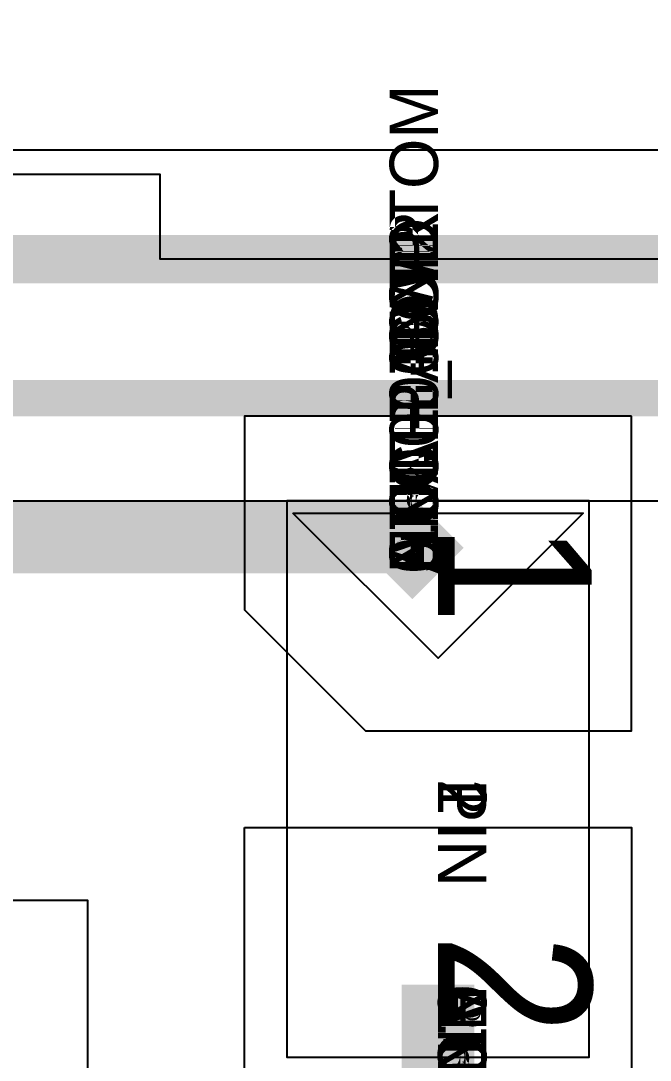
# Model space of a CAD drawing. Extents: x 0 to 323, y 0 to 320.
# Drawn here: x 77.774 to 80.378, y 84.338 to 88.635 of the extents above; entities that cross this region are included whole.
import ezdxf
from ezdxf.enums import TextEntityAlignment as Align

# ---------------------------------------------------------------- set-up
doc = ezdxf.new("R2010")
doc.units = 0
doc.header["$MEASUREMENT"] = 0
doc.layers.get('0').update_dxf_attribs({"linetype": 'CONTINUOUS'})
for name, color, linetype in [('ETCH_BOTTOM', 7, 'CONTINUOUS'), ('ETCH_TOP', 2, 'CONTINUOUS'), ('PACKAGE_GEOMETRY_ASSEMBLY_TOP', 11, 'CONTINUOUS'), ('PACKAGE_GEOMETRY_PIN_NUMBER', 9, 'CONTINUOUS')]:
    doc.layers.add(name, color=color, linetype=linetype)

# ---------------------------------------------------------------- blocks, each defined once
blk = doc.blocks.new('PAD_INFO')
for tag in ['SHAPE_TYPE', 'PAD_HEIGHT', 'PAD_LAYER', 'PAD_TYPE', 'PAD_WIDTH']:
    blk.add_attdef(tag, (0, 0), '', height=0.2)
at = {"flags": 2}
blk.add_attdef('CDN_TYPE', (0, 0), '', height=0.2, dxfattribs=at)
blk = doc.blocks.new('DRILL_INFO')
at = {"flags": 2}
blk.add_attdef('CDN_TYPE', (0, 0), '', height=0.2, dxfattribs=at)
for tag in ['FSHAPE', 'FCHAR', 'DRILL_HEIGHT', 'DIAMETER', 'PLATED', 'DRILL_WIDTH']:
    blk.add_attdef(tag, (0, 0), '', height=0.2)
blk = doc.blocks.new('RC1300X1600TS')
at = {"layer": 'ETCH_TOP'}
blk.add_lwpolyline([(-0.65, -0.8), (-0.65, 0.8), (0.65, 0.8), (0.65, -0.8)], close=True, dxfattribs=at)
ref = blk.add_blockref('PAD_INFO', (0, 0))
ref.add_attrib('PAD_LAYER', 'ETCH_TOP', (0, 0), dxfattribs={"height": 0.2})
ref.add_attrib('SHAPE_TYPE', 'NULL', (0, 0), dxfattribs={"height": 0.2})
ref.add_attrib('PAD_TYPE', 'ANTIPAD', (0, 0), dxfattribs={"height": 0.2})
ref.add_attrib('PAD_WIDTH', '0.000000', (0, 0), dxfattribs={"height": 0.2})
ref.add_attrib('PAD_HEIGHT', '0.000000', (0, 0), dxfattribs={"height": 0.2})
ref = blk.add_blockref('PAD_INFO', (0, 0))
ref.add_attrib('PAD_LAYER', 'ETCH_GND', (0, 0), dxfattribs={"height": 0.2})
ref.add_attrib('SHAPE_TYPE', 'NULL', (0, 0), dxfattribs={"height": 0.2})
ref.add_attrib('PAD_TYPE', 'ANTIPAD', (0, 0), dxfattribs={"height": 0.2})
ref.add_attrib('PAD_WIDTH', '0.000000', (0, 0), dxfattribs={"height": 0.2})
ref.add_attrib('PAD_HEIGHT', '0.000000', (0, 0), dxfattribs={"height": 0.2})
ref = blk.add_blockref('PAD_INFO', (0, 0))
ref.add_attrib('PAD_LAYER', 'ETCH_INT1', (0, 0), dxfattribs={"height": 0.2})
ref.add_attrib('SHAPE_TYPE', 'NULL', (0, 0), dxfattribs={"height": 0.2})
ref.add_attrib('PAD_TYPE', 'ANTIPAD', (0, 0), dxfattribs={"height": 0.2})
ref.add_attrib('PAD_WIDTH', '0.000000', (0, 0), dxfattribs={"height": 0.2})
ref.add_attrib('PAD_HEIGHT', '0.000000', (0, 0), dxfattribs={"height": 0.2})
ref = blk.add_blockref('PAD_INFO', (0, 0))
ref.add_attrib('PAD_LAYER', 'ETCH_INT2', (0, 0), dxfattribs={"height": 0.2})
ref.add_attrib('SHAPE_TYPE', 'NULL', (0, 0), dxfattribs={"height": 0.2})
ref.add_attrib('PAD_TYPE', 'ANTIPAD', (0, 0), dxfattribs={"height": 0.2})
ref.add_attrib('PAD_WIDTH', '0.000000', (0, 0), dxfattribs={"height": 0.2})
ref.add_attrib('PAD_HEIGHT', '0.000000', (0, 0), dxfattribs={"height": 0.2})
ref = blk.add_blockref('PAD_INFO', (0, 0))
ref.add_attrib('PAD_LAYER', 'ETCH_PWR', (0, 0), dxfattribs={"height": 0.2})
ref.add_attrib('SHAPE_TYPE', 'NULL', (0, 0), dxfattribs={"height": 0.2})
ref.add_attrib('PAD_TYPE', 'ANTIPAD', (0, 0), dxfattribs={"height": 0.2})
ref.add_attrib('PAD_WIDTH', '0.000000', (0, 0), dxfattribs={"height": 0.2})
ref.add_attrib('PAD_HEIGHT', '0.000000', (0, 0), dxfattribs={"height": 0.2})
ref = blk.add_blockref('PAD_INFO', (0, 0))
ref.add_attrib('PAD_LAYER', 'ETCH_BOTTOM', (0, 0), dxfattribs={"height": 0.2})
ref.add_attrib('SHAPE_TYPE', 'NULL', (0, 0), dxfattribs={"height": 0.2})
ref.add_attrib('PAD_TYPE', 'ANTIPAD', (0, 0), dxfattribs={"height": 0.2})
ref.add_attrib('PAD_WIDTH', '0.000000', (0, 0), dxfattribs={"height": 0.2})
ref.add_attrib('PAD_HEIGHT', '0.000000', (0, 0), dxfattribs={"height": 0.2})
ref = blk.add_blockref('PAD_INFO', (0, 0))
ref.add_attrib('PAD_LAYER', 'ETCH_TOP', (0, 0), dxfattribs={"height": 0.2})
ref.add_attrib('SHAPE_TYPE', 'NULL', (0, 0), dxfattribs={"height": 0.2})
ref.add_attrib('PAD_TYPE', 'THERMAL', (0, 0), dxfattribs={"height": 0.2})
ref.add_attrib('PAD_WIDTH', '0.000000', (0, 0), dxfattribs={"height": 0.2})
ref.add_attrib('PAD_HEIGHT', '0.000000', (0, 0), dxfattribs={"height": 0.2})
ref = blk.add_blockref('PAD_INFO', (0, 0))
ref.add_attrib('PAD_LAYER', 'ETCH_GND', (0, 0), dxfattribs={"height": 0.2})
ref.add_attrib('SHAPE_TYPE', 'NULL', (0, 0), dxfattribs={"height": 0.2})
ref.add_attrib('PAD_TYPE', 'THERMAL', (0, 0), dxfattribs={"height": 0.2})
ref.add_attrib('PAD_WIDTH', '0.000000', (0, 0), dxfattribs={"height": 0.2})
ref.add_attrib('PAD_HEIGHT', '0.000000', (0, 0), dxfattribs={"height": 0.2})
ref = blk.add_blockref('PAD_INFO', (0, 0))
ref.add_attrib('PAD_LAYER', 'ETCH_INT1', (0, 0), dxfattribs={"height": 0.2})
ref.add_attrib('SHAPE_TYPE', 'NULL', (0, 0), dxfattribs={"height": 0.2})
ref.add_attrib('PAD_TYPE', 'THERMAL', (0, 0), dxfattribs={"height": 0.2})
ref.add_attrib('PAD_WIDTH', '0.000000', (0, 0), dxfattribs={"height": 0.2})
ref.add_attrib('PAD_HEIGHT', '0.000000', (0, 0), dxfattribs={"height": 0.2})
ref = blk.add_blockref('PAD_INFO', (0, 0))
ref.add_attrib('PAD_LAYER', 'ETCH_INT2', (0, 0), dxfattribs={"height": 0.2})
ref.add_attrib('SHAPE_TYPE', 'NULL', (0, 0), dxfattribs={"height": 0.2})
ref.add_attrib('PAD_TYPE', 'THERMAL', (0, 0), dxfattribs={"height": 0.2})
ref.add_attrib('PAD_WIDTH', '0.000000', (0, 0), dxfattribs={"height": 0.2})
ref.add_attrib('PAD_HEIGHT', '0.000000', (0, 0), dxfattribs={"height": 0.2})
ref = blk.add_blockref('PAD_INFO', (0, 0))
ref.add_attrib('PAD_LAYER', 'ETCH_PWR', (0, 0), dxfattribs={"height": 0.2})
ref.add_attrib('SHAPE_TYPE', 'NULL', (0, 0), dxfattribs={"height": 0.2})
ref.add_attrib('PAD_TYPE', 'THERMAL', (0, 0), dxfattribs={"height": 0.2})
ref.add_attrib('PAD_WIDTH', '0.000000', (0, 0), dxfattribs={"height": 0.2})
ref.add_attrib('PAD_HEIGHT', '0.000000', (0, 0), dxfattribs={"height": 0.2})
ref = blk.add_blockref('PAD_INFO', (0, 0))
ref.add_attrib('PAD_LAYER', 'ETCH_BOTTOM', (0, 0), dxfattribs={"height": 0.2})
ref.add_attrib('SHAPE_TYPE', 'NULL', (0, 0), dxfattribs={"height": 0.2})
ref.add_attrib('PAD_TYPE', 'THERMAL', (0, 0), dxfattribs={"height": 0.2})
ref.add_attrib('PAD_WIDTH', '0.000000', (0, 0), dxfattribs={"height": 0.2})
ref.add_attrib('PAD_HEIGHT', '0.000000', (0, 0), dxfattribs={"height": 0.2})
ref = blk.add_blockref('PAD_INFO', (0, 0))
ref.add_attrib('PAD_LAYER', 'ETCH_GND', (0, 0), dxfattribs={"height": 0.2})
ref.add_attrib('SHAPE_TYPE', 'NULL', (0, 0), dxfattribs={"height": 0.2})
ref.add_attrib('PAD_TYPE', 'REGULAR', (0, 0), dxfattribs={"height": 0.2})
ref.add_attrib('PAD_WIDTH', '0.000000', (0, 0), dxfattribs={"height": 0.2})
ref.add_attrib('PAD_HEIGHT', '0.000000', (0, 0), dxfattribs={"height": 0.2})
ref = blk.add_blockref('PAD_INFO', (0, 0))
ref.add_attrib('PAD_LAYER', 'ETCH_INT1', (0, 0), dxfattribs={"height": 0.2})
ref.add_attrib('SHAPE_TYPE', 'NULL', (0, 0), dxfattribs={"height": 0.2})
ref.add_attrib('PAD_TYPE', 'REGULAR', (0, 0), dxfattribs={"height": 0.2})
ref.add_attrib('PAD_WIDTH', '0.000000', (0, 0), dxfattribs={"height": 0.2})
ref.add_attrib('PAD_HEIGHT', '0.000000', (0, 0), dxfattribs={"height": 0.2})
ref = blk.add_blockref('PAD_INFO', (0, 0))
ref.add_attrib('PAD_LAYER', 'ETCH_INT2', (0, 0), dxfattribs={"height": 0.2})
ref.add_attrib('SHAPE_TYPE', 'NULL', (0, 0), dxfattribs={"height": 0.2})
ref.add_attrib('PAD_TYPE', 'REGULAR', (0, 0), dxfattribs={"height": 0.2})
ref.add_attrib('PAD_WIDTH', '0.000000', (0, 0), dxfattribs={"height": 0.2})
ref.add_attrib('PAD_HEIGHT', '0.000000', (0, 0), dxfattribs={"height": 0.2})
ref = blk.add_blockref('PAD_INFO', (0, 0))
ref.add_attrib('PAD_LAYER', 'ETCH_PWR', (0, 0), dxfattribs={"height": 0.2})
ref.add_attrib('SHAPE_TYPE', 'NULL', (0, 0), dxfattribs={"height": 0.2})
ref.add_attrib('PAD_TYPE', 'REGULAR', (0, 0), dxfattribs={"height": 0.2})
ref.add_attrib('PAD_WIDTH', '0.000000', (0, 0), dxfattribs={"height": 0.2})
ref.add_attrib('PAD_HEIGHT', '0.000000', (0, 0), dxfattribs={"height": 0.2})
ref = blk.add_blockref('PAD_INFO', (0, 0))
ref.add_attrib('PAD_LAYER', 'ETCH_BOTTOM', (0, 0), dxfattribs={"height": 0.2})
ref.add_attrib('SHAPE_TYPE', 'NULL', (0, 0), dxfattribs={"height": 0.2})
ref.add_attrib('PAD_TYPE', 'REGULAR', (0, 0), dxfattribs={"height": 0.2})
ref.add_attrib('PAD_WIDTH', '0.000000', (0, 0), dxfattribs={"height": 0.2})
ref.add_attrib('PAD_HEIGHT', '0.000000', (0, 0), dxfattribs={"height": 0.2})
ref = blk.add_blockref('DRILL_INFO', (0, 0))
ref.add_attrib('DIAMETER', '0.000000', (0, 0), dxfattribs={"height": 0.2})
ref.add_attrib('PLATED', 'PLATED', (0, 0), dxfattribs={"height": 0.2})
ref.add_attrib('FSHAPE', 'NULL', (0, 0), dxfattribs={"height": 0.2})
ref.add_attrib('DRILL_WIDTH', '0.000000', (0, 0), dxfattribs={"height": 0.2})
ref.add_attrib('DRILL_HEIGHT', '0.000000', (0, 0), dxfattribs={"height": 0.2})
ref = blk.add_blockref('PAD_INFO', (0, 0))
ref.add_attrib('PAD_LAYER', 'ETCH_TOP', (0, 0), dxfattribs={"height": 0.2})
ref.add_attrib('SHAPE_TYPE', 'RECTANGLE', (0, 0), dxfattribs={"height": 0.2})
ref.add_attrib('PAD_TYPE', 'REGULAR', (0, 0), dxfattribs={"height": 0.2})
ref.add_attrib('PAD_WIDTH', '1.300000', (0, 0), dxfattribs={"height": 0.2})
ref.add_attrib('PAD_HEIGHT', '1.600000', (0, 0), dxfattribs={"height": 0.2})
for tag in ['CDN_TYPE', 'PIN']:
    blk.add_attdef(tag, (0, 0), '', height=0.2)
at = {"flags": 2}
for tag in ['PSTKNAME', 'BBV']:
    blk.add_attdef(tag, (0, 0), '', height=0.2, dxfattribs=at)
blk = doc.blocks.new('RC1300X1600TS_VD')
at = {"layer": 'ETCH_TOP'}
blk.add_lwpolyline([(0.65, -0.8), (0.65, 0.8), (-0.15, 0.8), (-0.65, 0.3), (-0.65, -0.8)], close=True, dxfattribs=at)
ref = blk.add_blockref('PAD_INFO', (0, 0))
ref.add_attrib('PAD_LAYER', 'ETCH_TOP', (0, 0), dxfattribs={"height": 0.2})
ref.add_attrib('SHAPE_TYPE', 'NULL', (0, 0), dxfattribs={"height": 0.2})
ref.add_attrib('PAD_TYPE', 'ANTIPAD', (0, 0), dxfattribs={"height": 0.2})
ref.add_attrib('PAD_WIDTH', '0.000000', (0, 0), dxfattribs={"height": 0.2})
ref.add_attrib('PAD_HEIGHT', '0.000000', (0, 0), dxfattribs={"height": 0.2})
ref = blk.add_blockref('PAD_INFO', (0, 0))
ref.add_attrib('PAD_LAYER', 'ETCH_GND', (0, 0), dxfattribs={"height": 0.2})
ref.add_attrib('SHAPE_TYPE', 'NULL', (0, 0), dxfattribs={"height": 0.2})
ref.add_attrib('PAD_TYPE', 'ANTIPAD', (0, 0), dxfattribs={"height": 0.2})
ref.add_attrib('PAD_WIDTH', '0.000000', (0, 0), dxfattribs={"height": 0.2})
ref.add_attrib('PAD_HEIGHT', '0.000000', (0, 0), dxfattribs={"height": 0.2})
ref = blk.add_blockref('PAD_INFO', (0, 0))
ref.add_attrib('PAD_LAYER', 'ETCH_INT1', (0, 0), dxfattribs={"height": 0.2})
ref.add_attrib('SHAPE_TYPE', 'NULL', (0, 0), dxfattribs={"height": 0.2})
ref.add_attrib('PAD_TYPE', 'ANTIPAD', (0, 0), dxfattribs={"height": 0.2})
ref.add_attrib('PAD_WIDTH', '0.000000', (0, 0), dxfattribs={"height": 0.2})
ref.add_attrib('PAD_HEIGHT', '0.000000', (0, 0), dxfattribs={"height": 0.2})
ref = blk.add_blockref('PAD_INFO', (0, 0))
ref.add_attrib('PAD_LAYER', 'ETCH_INT2', (0, 0), dxfattribs={"height": 0.2})
ref.add_attrib('SHAPE_TYPE', 'NULL', (0, 0), dxfattribs={"height": 0.2})
ref.add_attrib('PAD_TYPE', 'ANTIPAD', (0, 0), dxfattribs={"height": 0.2})
ref.add_attrib('PAD_WIDTH', '0.000000', (0, 0), dxfattribs={"height": 0.2})
ref.add_attrib('PAD_HEIGHT', '0.000000', (0, 0), dxfattribs={"height": 0.2})
ref = blk.add_blockref('PAD_INFO', (0, 0))
ref.add_attrib('PAD_LAYER', 'ETCH_PWR', (0, 0), dxfattribs={"height": 0.2})
ref.add_attrib('SHAPE_TYPE', 'NULL', (0, 0), dxfattribs={"height": 0.2})
ref.add_attrib('PAD_TYPE', 'ANTIPAD', (0, 0), dxfattribs={"height": 0.2})
ref.add_attrib('PAD_WIDTH', '0.000000', (0, 0), dxfattribs={"height": 0.2})
ref.add_attrib('PAD_HEIGHT', '0.000000', (0, 0), dxfattribs={"height": 0.2})
ref = blk.add_blockref('PAD_INFO', (0, 0))
ref.add_attrib('PAD_LAYER', 'ETCH_BOTTOM', (0, 0), dxfattribs={"height": 0.2})
ref.add_attrib('SHAPE_TYPE', 'NULL', (0, 0), dxfattribs={"height": 0.2})
ref.add_attrib('PAD_TYPE', 'ANTIPAD', (0, 0), dxfattribs={"height": 0.2})
ref.add_attrib('PAD_WIDTH', '0.000000', (0, 0), dxfattribs={"height": 0.2})
ref.add_attrib('PAD_HEIGHT', '0.000000', (0, 0), dxfattribs={"height": 0.2})
ref = blk.add_blockref('PAD_INFO', (0, 0))
ref.add_attrib('PAD_LAYER', 'ETCH_TOP', (0, 0), dxfattribs={"height": 0.2})
ref.add_attrib('SHAPE_TYPE', 'NULL', (0, 0), dxfattribs={"height": 0.2})
ref.add_attrib('PAD_TYPE', 'THERMAL', (0, 0), dxfattribs={"height": 0.2})
ref.add_attrib('PAD_WIDTH', '0.000000', (0, 0), dxfattribs={"height": 0.2})
ref.add_attrib('PAD_HEIGHT', '0.000000', (0, 0), dxfattribs={"height": 0.2})
ref = blk.add_blockref('PAD_INFO', (0, 0))
ref.add_attrib('PAD_LAYER', 'ETCH_GND', (0, 0), dxfattribs={"height": 0.2})
ref.add_attrib('SHAPE_TYPE', 'NULL', (0, 0), dxfattribs={"height": 0.2})
ref.add_attrib('PAD_TYPE', 'THERMAL', (0, 0), dxfattribs={"height": 0.2})
ref.add_attrib('PAD_WIDTH', '0.000000', (0, 0), dxfattribs={"height": 0.2})
ref.add_attrib('PAD_HEIGHT', '0.000000', (0, 0), dxfattribs={"height": 0.2})
ref = blk.add_blockref('PAD_INFO', (0, 0))
ref.add_attrib('PAD_LAYER', 'ETCH_INT1', (0, 0), dxfattribs={"height": 0.2})
ref.add_attrib('SHAPE_TYPE', 'NULL', (0, 0), dxfattribs={"height": 0.2})
ref.add_attrib('PAD_TYPE', 'THERMAL', (0, 0), dxfattribs={"height": 0.2})
ref.add_attrib('PAD_WIDTH', '0.000000', (0, 0), dxfattribs={"height": 0.2})
ref.add_attrib('PAD_HEIGHT', '0.000000', (0, 0), dxfattribs={"height": 0.2})
ref = blk.add_blockref('PAD_INFO', (0, 0))
ref.add_attrib('PAD_LAYER', 'ETCH_INT2', (0, 0), dxfattribs={"height": 0.2})
ref.add_attrib('SHAPE_TYPE', 'NULL', (0, 0), dxfattribs={"height": 0.2})
ref.add_attrib('PAD_TYPE', 'THERMAL', (0, 0), dxfattribs={"height": 0.2})
ref.add_attrib('PAD_WIDTH', '0.000000', (0, 0), dxfattribs={"height": 0.2})
ref.add_attrib('PAD_HEIGHT', '0.000000', (0, 0), dxfattribs={"height": 0.2})
ref = blk.add_blockref('PAD_INFO', (0, 0))
ref.add_attrib('PAD_LAYER', 'ETCH_PWR', (0, 0), dxfattribs={"height": 0.2})
ref.add_attrib('SHAPE_TYPE', 'NULL', (0, 0), dxfattribs={"height": 0.2})
ref.add_attrib('PAD_TYPE', 'THERMAL', (0, 0), dxfattribs={"height": 0.2})
ref.add_attrib('PAD_WIDTH', '0.000000', (0, 0), dxfattribs={"height": 0.2})
ref.add_attrib('PAD_HEIGHT', '0.000000', (0, 0), dxfattribs={"height": 0.2})
ref = blk.add_blockref('PAD_INFO', (0, 0))
ref.add_attrib('PAD_LAYER', 'ETCH_BOTTOM', (0, 0), dxfattribs={"height": 0.2})
ref.add_attrib('SHAPE_TYPE', 'NULL', (0, 0), dxfattribs={"height": 0.2})
ref.add_attrib('PAD_TYPE', 'THERMAL', (0, 0), dxfattribs={"height": 0.2})
ref.add_attrib('PAD_WIDTH', '0.000000', (0, 0), dxfattribs={"height": 0.2})
ref.add_attrib('PAD_HEIGHT', '0.000000', (0, 0), dxfattribs={"height": 0.2})
ref = blk.add_blockref('PAD_INFO', (0, 0))
ref.add_attrib('PAD_LAYER', 'ETCH_GND', (0, 0), dxfattribs={"height": 0.2})
ref.add_attrib('SHAPE_TYPE', 'NULL', (0, 0), dxfattribs={"height": 0.2})
ref.add_attrib('PAD_TYPE', 'REGULAR', (0, 0), dxfattribs={"height": 0.2})
ref.add_attrib('PAD_WIDTH', '0.000000', (0, 0), dxfattribs={"height": 0.2})
ref.add_attrib('PAD_HEIGHT', '0.000000', (0, 0), dxfattribs={"height": 0.2})
ref = blk.add_blockref('PAD_INFO', (0, 0))
ref.add_attrib('PAD_LAYER', 'ETCH_INT1', (0, 0), dxfattribs={"height": 0.2})
ref.add_attrib('SHAPE_TYPE', 'NULL', (0, 0), dxfattribs={"height": 0.2})
ref.add_attrib('PAD_TYPE', 'REGULAR', (0, 0), dxfattribs={"height": 0.2})
ref.add_attrib('PAD_WIDTH', '0.000000', (0, 0), dxfattribs={"height": 0.2})
ref.add_attrib('PAD_HEIGHT', '0.000000', (0, 0), dxfattribs={"height": 0.2})
ref = blk.add_blockref('PAD_INFO', (0, 0))
ref.add_attrib('PAD_LAYER', 'ETCH_INT2', (0, 0), dxfattribs={"height": 0.2})
ref.add_attrib('SHAPE_TYPE', 'NULL', (0, 0), dxfattribs={"height": 0.2})
ref.add_attrib('PAD_TYPE', 'REGULAR', (0, 0), dxfattribs={"height": 0.2})
ref.add_attrib('PAD_WIDTH', '0.000000', (0, 0), dxfattribs={"height": 0.2})
ref.add_attrib('PAD_HEIGHT', '0.000000', (0, 0), dxfattribs={"height": 0.2})
ref = blk.add_blockref('PAD_INFO', (0, 0))
ref.add_attrib('PAD_LAYER', 'ETCH_PWR', (0, 0), dxfattribs={"height": 0.2})
ref.add_attrib('SHAPE_TYPE', 'NULL', (0, 0), dxfattribs={"height": 0.2})
ref.add_attrib('PAD_TYPE', 'REGULAR', (0, 0), dxfattribs={"height": 0.2})
ref.add_attrib('PAD_WIDTH', '0.000000', (0, 0), dxfattribs={"height": 0.2})
ref.add_attrib('PAD_HEIGHT', '0.000000', (0, 0), dxfattribs={"height": 0.2})
ref = blk.add_blockref('PAD_INFO', (0, 0))
ref.add_attrib('PAD_LAYER', 'ETCH_BOTTOM', (0, 0), dxfattribs={"height": 0.2})
ref.add_attrib('SHAPE_TYPE', 'NULL', (0, 0), dxfattribs={"height": 0.2})
ref.add_attrib('PAD_TYPE', 'REGULAR', (0, 0), dxfattribs={"height": 0.2})
ref.add_attrib('PAD_WIDTH', '0.000000', (0, 0), dxfattribs={"height": 0.2})
ref.add_attrib('PAD_HEIGHT', '0.000000', (0, 0), dxfattribs={"height": 0.2})
ref = blk.add_blockref('DRILL_INFO', (0, 0))
ref.add_attrib('DIAMETER', '0.000000', (0, 0), dxfattribs={"height": 0.2})
ref.add_attrib('PLATED', 'PLATED', (0, 0), dxfattribs={"height": 0.2})
ref.add_attrib('FSHAPE', 'NULL', (0, 0), dxfattribs={"height": 0.2})
ref.add_attrib('DRILL_WIDTH', '0.000000', (0, 0), dxfattribs={"height": 0.2})
ref.add_attrib('DRILL_HEIGHT', '0.000000', (0, 0), dxfattribs={"height": 0.2})
ref = blk.add_blockref('PAD_INFO', (0, 0))
ref.add_attrib('PAD_LAYER', 'ETCH_TOP', (0, 0), dxfattribs={"height": 0.2})
ref.add_attrib('SHAPE_TYPE', 'SHAPE', (0, 0), dxfattribs={"height": 0.2})
ref.add_attrib('PAD_TYPE', 'REGULAR', (0, 0), dxfattribs={"height": 0.2})
ref.add_attrib('PAD_WIDTH', '1.300000', (0, 0), dxfattribs={"height": 0.2})
ref.add_attrib('PAD_HEIGHT', '1.600000', (0, 0), dxfattribs={"height": 0.2})
for tag in ['CDN_TYPE', 'PIN']:
    blk.add_attdef(tag, (0, 0), '', height=0.2)
at = {"flags": 2}
for tag in ['PSTKNAME', 'BBV']:
    blk.add_attdef(tag, (0, 0), '', height=0.2, dxfattribs=at)
blk = doc.blocks.new('F330')
at = {"layer": 'PACKAGE_GEOMETRY_ASSEMBLY_TOP'}
for points in [[(-1.15, -0.625), (1.15, -0.625), (1.15, 0.625), (-1.15, 0.625)], [(-1.1, -0.6), (-1.1, 0.6), (-0.5, 0)]]:
    blk.add_lwpolyline(points, close=True, dxfattribs=at)
at = {"layer": 'ETCH_TOP'}
ref = blk.add_blockref('RC1300X1600TS_VD', (-0.85, 0), dxfattribs=dict(at, rotation=180))
ref.add_attrib('CDN_TYPE', 'PIN', (0, 0), dxfattribs={"height": 0.2})
ref.add_attrib('PIN', '1', (0, 0), dxfattribs={"height": 0.2})
ref = blk.add_blockref('RC1300X1600TS', (0.85, 0), dxfattribs=at)
ref.add_attrib('CDN_TYPE', 'PIN', (0, 0), dxfattribs={"height": 0.2})
ref.add_attrib('PIN', '2', (0, 0), dxfattribs={"height": 0.2})
at = {"flags": 2}
for tag in ['SYMBOL_TYPE', 'CDN_TYPE', 'REFDES']:
    blk.add_attdef(tag, (0, 0), '', height=0.2, dxfattribs=at)

msp = doc.modelspace()

# ---------------------------------------------------------------- linework, layer by layer
at = {"layer": 'ETCH_BOTTOM'}
for points, format in [([(94.2536, 88.1001), (71.4773, 88.1001, -0.604613), (71.3939, 88.2591, 1.905295), (70.4061, 88.2591, -0.604613), (70.3227, 88.1001), (55.1502, 88.1001), (55.1501, 88.1507, 0.227962), (54.9241, 88.6192, -0.709653), (54.9873, 88.7999), (67.2864, 88.7999), (73.1064, 94.6199), (84.4564, 94.6199)], "xyb"), ([(106.45, 94.2, 0.2, 0.2, 0), (100.9, 88.65, 0.2, 0.2, 0), (100.9, 88.5514, 0.2, 0.2, 0), (100.5486, 88.2, 0.2, 0.2, 0), (98.6986, 88.2, 0.2, 0.2, 0), (97.6486, 87.15, 0.2, 0.2, 0), (94.6514, 87.15, 0.2, 0.2, 0), (94.1514, 87.65, 0.2, 0.2, 0), (54.8986, 87.65, 0.2, 0.2, 0), (54.7986, 87.55, 0.2, 0.2, 0), (34.4514, 87.55, 0.2, 0.2, 0), (33.4, 86.4986, 0.2, 0.2, 0), (33.4, 85.4064, 0.2, 0.2, 0), (28.3936, 80.4, 0.2, 0.2, 0), (21.2964, 80.4, 0.2, 0.2, 0), (18.85, 77.9536, 0.2, 0.2, 0), (18.85, 74.81, 0.2, 0.2, 0), (14.739, 70.699, 0.2, 0.2, 0), (14.739, 69.661, 0.2, 0.2, 0)], "xyseb"), ([(90.15, 84.1, 0.15, 0.15, 0), (90.15, 84.5132, 0.15, 0.15, 0), (87.5882, 87.075, 0.15, 0.15, 0), (70.975, 87.075, 0.15, 0.15, 0), (56.05, 72.15, 0.15, 0.15, 0)], "xyseb"), ([(59.3475, 74.8464), (70.1282, 85.627, -0.645228), (70.3011, 85.5618, 2.212202), (70.9382, 86.1989, -0.645228), (70.873, 86.3718), (71.1511, 86.6499), (72.9002, 86.6499, -0.434609), (73.0013, 86.5415, 1.071716), (74.1987, 86.5415, -0.434609), (74.2998, 86.6499), (87.4121, 86.6499)], "xyb")]:
    msp.add_lwpolyline(points, format=format, dxfattribs=at)
at = {"layer": 'ETCH_TOP'}
for points, format in [([(80.9501, 87.6501), (78.3501, 87.6501), (78.3501, 88.0001), (73.6499, 88.0001), (73.6499, 87.1502), (73.5993, 87.1501, 0.998924), (73.5993, 85.8499), (73.6499, 85.8498), (73.6499, 84.9999), (78.0499, 84.9999), (78.0499, 83.8751), (73.6999, 83.8751), (73.6999, 83.4501), (73.05, 83.4501, 0.198912), (72.7317, 83.3183)], "xyb"), ([(77, 86.5, 0.3, 0.3, 0), (79.35, 86.5, 0.3, 0.3, 0), (79.5, 86.35, 0.3, 0.3, 0)], "xyseb"), ([(76.9, 83, 0.3, 0.3, 0), (78.8, 83, 0.3, 0.3, 0), (79.5, 83.7, 0.3, 0.3, 0), (79.5, 84.65, 0.3, 0.3, 0)], "xyseb")]:
    msp.add_lwpolyline(points, format=format, dxfattribs=at)

# ---------------------------------------------------------------- block references
at = {"rotation": 270}
msp.add_blockref('F330', (79.5, 85.5), dxfattribs=at)

# ---------------------------------------------------------------- texts
at = {"layer": 'PACKAGE_GEOMETRY_PIN_NUMBER', "width": 0.88}
for s, p in [('1', (79.5, 86.35)), ('2', (79.5, 84.65))]:
    msp.add_text(s, height=0.635, rotation=270, dxfattribs=at).set_placement(p, align=Align.CENTER)

doc.saveas('drawing.dxf')
